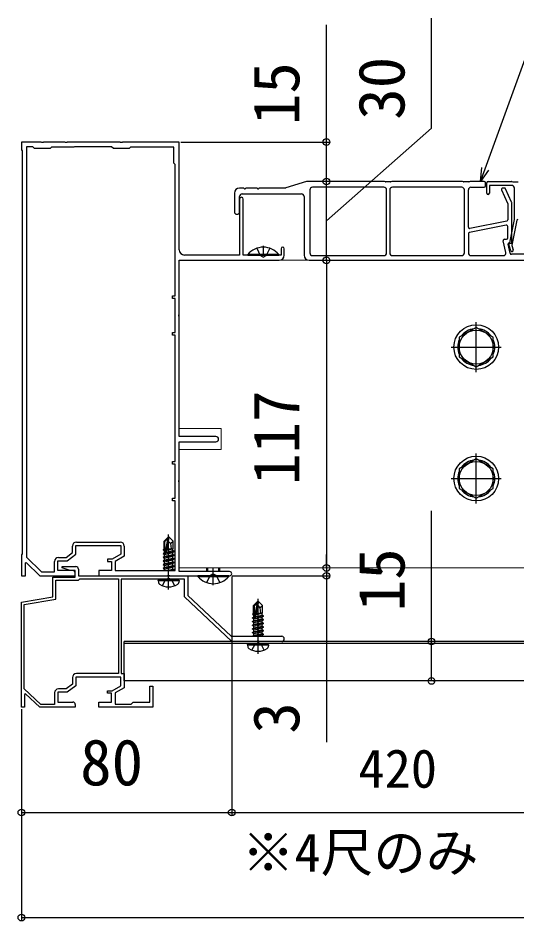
# Model space of a CAD drawing. Units: millimetres, scale not verified. Extents: x -1050 to 1050, y -1566 to 1557.
# Drawn here: x -451.3 to -261.5, y 182.5 to 526 of the extents above; entities that cross this region are included whole.
import ezdxf
from ezdxf.enums import TextEntityAlignment as Align

# ---------------------------------------------------------------- set-up
doc = ezdxf.new("R2010")
doc.units = ezdxf.units.MM
doc.header["$LTSCALE"] = 8
for name, color, linetype in [('0-3_YKK_11', 7, 'Continuous'), ('0-5_YKK_13', 4, 'Continuous'), ('0-6_YKK_D', 6, 'Continuous')]:
    doc.layers.add(name, color=color, linetype=linetype)
doc.layers.add('0-4_YKK_12', color=2, linetype='Continuous', lineweight=18)
doc.styles.add('ＭＳ ゴシック', font='')
doc.styles.get('ＭＳ ゴシック').set_extended_font_data('MS Gothic')

msp = doc.modelspace()

# ---------------------------------------------------------------- linework, layer by layer
at = {"layer": '0-3_YKK_11'}
for p, q in [((-350, 435.8), (-350, 438.2)), ((-429.1, 326.6), (-412.4, 326.6)), ((-428.3, 316.3), (-428.3, 313.8))]:
    msp.add_line(p, q, dxfattribs=at)
for points in [[(-390, 437.8), (-390, 478.8), (-411.542, 478.8), (-411.725, 478.68), (-412.275, 478.68), (-412.458, 478.8), (-432.542, 478.8), (-432.725, 478.68), (-433.275, 478.68), (-433.458, 478.8), (-441.542, 478.8), (-441.725, 478.68), (-442.275, 478.68), (-442.458, 478.8), (-450, 478.8), (-450, 475.8), (-449.7, 475.5)], [(-449.7, 475.5), (-449.7, 322.1), (-450, 321.8), (-450, 313.8), (-448.5, 313.8), (-448.5, 318.7), (-448.132, 318.854), (-443, 313.8), (-429.5, 313.8), (-429.5, 314.8)], [(-448.1, 477), (-448.1, 320.928), (-442.385, 315.3), (-437.4, 315.3), (-437.4, 319.3)], [(-410.9, 325.1), (-410.9, 321.246), (-414.4, 319.246), (-414.4, 315.8), (-391.5, 315.8), (-391.5, 342.3), (-392.5, 342.3), (-392.5, 343.3), (-391.5, 343.3), (-391.5, 356.3), (-392.5, 356.3), (-392.5, 357.3), (-391.5, 357.3), (-391.5, 405.3), (-392.5, 405.3), (-392.5, 406.3), (-391.5, 406.3), (-391.5, 419.3), (-392.5, 419.3), (-392.5, 420.3), (-391.5, 420.3), (-391.5, 470.3), (-392, 470.8), (-392, 476.8), (-408.5, 476.8), (-409, 476.3), (-415, 476.3), (-415.7, 477), (-429.8, 477), (-430, 476.8), (-438.5, 476.8), (-439, 476.3), (-445, 476.3), (-445.7, 477), (-448.1, 477)], [(-367, 457.1), (-367, 435.8), (-388, 435.8)], [(-351.2, 438.2), (-351.2, 435.8), (-357.542, 435.8), (-357.725, 435.68), (-358.275, 435.68), (-358.458, 435.8), (-365.6, 435.8), (-365.6, 457.1)], [(-376, 366.8), (-390, 366.8), (-390, 412.342), (-390.12, 412.525), (-390.12, 413.075), (-390, 413.258), (-390, 433.8), (-352, 433.8)], [(-370.8, 315.4), (-390, 315.4), (-390, 349.342), (-390.12, 349.525), (-390.12, 350.075), (-390, 350.258), (-390, 364.8), (-376, 364.8)], [(-430.5, 315.8), (-436.1, 315.8), (-436.1, 319.5), (-432.6, 319.5), (-429.3, 322), (-429.3, 325.3), (-412.2, 325.3), (-412.2, 322), (-415.525, 320.1), (-417.2, 320.1), (-417.2, 319.2), (-415.7, 319.2), (-415.7, 315.8), (-420.5, 315.8), (-420.5, 313.8), (-394.458, 313.8), (-394.275, 313.92), (-393.725, 313.92), (-393.542, 313.8), (-377.458, 313.8), (-377.275, 313.92), (-376.725, 313.92), (-376.542, 313.8), (-370.8, 313.8)], [(-435.9, 320.8), (-433.037, 320.8), (-430.6, 322.646), (-430.6, 325.1)], [(-429.5, 264.8), (-429.5, 263.8), (-443, 263.8), (-448.44, 268.854), (-448.8, 268.696), (-448.8, 263.8), (-450, 263.8), (-450, 303.8), (-438, 305.8), (-438, 313.3), (-429.5, 313.3), (-429.5, 315.8), (-431.5, 315.8), (-434.533, 316.793), (-434.452, 317.3), (-429.3, 317.3)], [(-437.4, 269.3), (-437.4, 264.9), (-442.568, 264.9), (-448.9, 270.783), (-448.9, 302.868), (-436.9, 304.868), (-436.9, 312.2), (-428.3, 312.2), (-427.8, 312.7), (-413.1, 312.7)], [(-351, 288.8), (-359.542, 288.8), (-359.725, 288.92), (-360.275, 288.92), (-360.458, 288.8), (-370, 288.8), (-388, 305.8), (-388, 312.5), (-393.542, 312.5), (-393.725, 312.62), (-394.275, 312.62), (-394.458, 312.5), (-412, 312.5), (-412, 276.6), (-410.9, 276.6), (-410.9, 271.246), (-414.4, 269.246), (-414.4, 265), (-408.3, 265), (-407.5, 265.8), (-401.2, 265.8), (-401.2, 271.8), (-400, 271.8), (-400, 263.8), (-420.5, 263.8), (-420.5, 265.8), (-415.7, 265.8), (-415.7, 269.2), (-417.2, 269.2), (-417.2, 270.1), (-415.525, 270.1), (-412.2, 272), (-412.2, 275.3), (-429.3, 275.3), (-429.3, 272), (-432.6, 269.5), (-436.1, 269.5), (-436.1, 265.8), (-430.5, 265.8)], [(-413.1, 312.7), (-413.1, 276.6), (-429.1, 276.6)], [(-428.3, 313.8), (-386.7, 313.8), (-386.7, 306.36), (-370.224, 290.8), (-351, 290.8)], [(-430.6, 275.1), (-430.6, 272.646), (-433.037, 270.8), (-435.9, 270.8)]]:
    msp.add_lwpolyline(points, dxfattribs=at)
for centre, radius, start, end in [((-366.3, 457.1), 0.7, 90.00001, 179.99999), ((-366.3, 457.1), 0.7, 0.00001, 89.99999), ((-388, 437.8), 2, 180.00001, 269.99999), ((-350.6, 438.2), 0.6, 90.00001, 179.99999), ((-350.6, 438.2), 0.6, 0.00001, 89.99999), ((-352, 435.8), 2, 270.00001, 359.99999), ((-376, 365.8), 1, 0.00001, 89.99999), ((-376, 365.8), 1, 270.00001, 359.99999), ((-429.1, 325.1), 1.5, 90.00001, 179.99999), ((-412.4, 325.1), 1.5, 0.00001, 89.99999), ((-435.9, 319.3), 1.5, 90.00001, 179.99999), ((-429.3, 316.3), 1, 0.00001, 89.99999), ((-430.5, 314.8), 1, 0.00001, 89.99999), ((-370.8, 314.6), 0.8, 0.00001, 89.99999), ((-370.8, 314.6), 0.8, 270.00001, 359.99999), ((-351, 289.8), 1, 0.00001, 89.99999), ((-351, 289.8), 1, 270.00001, 359.99999), ((-429.1, 275.1), 1.5, 90.00001, 179.99999), ((-435.9, 269.3), 1.5, 90.00001, 179.99999), ((-430.5, 264.8), 1, 0.00001, 89.99999)]:
    msp.add_arc(centre, radius, start, end, dxfattribs=at)
at = {"layer": '0-4_YKK_12'}
for p, q in [((75, 433.8), (-390, 433.8)), ((-390, 433.8), (-390, 369.8)), ((-390, 369.8), (-374, 369.8)), ((-374, 361.8), (-374, 369.8)), ((-390, 361.8), (-390, 316.8)), ((-390, 361.8), (-374, 361.8)), ((75, 316.8), (-390, 316.8))]:
    msp.add_line(p, q, dxfattribs=at)
at = {"layer": '0-5_YKK_13'}
for p, q in [((-341.573, 463.777), (-349.427, 461.323)), ((-312.073, 463.8), (-341.424, 463.8)), ((-311.57, 463.671), (-311.93, 463.779)), ((-309.573, 463.65), (-311.427, 463.65)), ((-309.07, 463.779), (-309.43, 463.671)), ((-282.323, 463.8), (-308.927, 463.8)), ((-281.82, 463.671), (-282.18, 463.779)), ((-279.823, 463.65), (-281.677, 463.65)), ((-279.32, 463.779), (-279.68, 463.671)), ((-274, 463.8), (-279.177, 463.8)), ((-272.5, 463.8), (-263.573, 463.8)), ((-263.43, 463.779), (-263.07, 463.671)), ((-262.927, 463.65), (-261.073, 463.65)), ((-365.52, 461.3), (-367, 461.3)), ((-360.52, 461.3), (-364.48, 461.3)), ((-349.576, 461.3), (-359.48, 461.3)), ((-340.3, 460.6), (-340.3, 436.6)), ((-312.1, 461.6), (-339.3, 461.6)), ((-311.1, 436.6), (-311.1, 460.6)), ((-309.9, 460.6), (-309.9, 436.6)), ((-282.5, 461.6), (-308.9, 461.6)), ((-281.5, 436.6), (-281.5, 460.6)), ((-280, 446.41), (-280, 460.6)), ((-279, 461.6), (-274, 461.6)), ((-273.5, 462.1), (-273.5, 463.3)), ((-273, 459.3), (-273, 463.3)), ((-272, 462), (-272, 459.3)), ((-263.5, 462.3), (-271.7, 462.3)), ((-267.326, 460.593), (-265.045, 455.574)), ((-266.322, 461.3), (-266.871, 461.3)), ((-263.545, 455.899), (-265.867, 461.007)), ((-262.5, 449.33), (-262.5, 461.3)), ((-369, 459.3), (-369, 452.3)), ((-367, 452.3), (-367, 458.1)), ((-366, 459.1), (-343.5, 459.1)), ((-342.5, 458.1), (-342.5, 435.8)), ((-265, 455.367), (-265, 449.21)), ((-263.5, 440.6), (-263.5, 455.692)), ((-265.598, 447.151), (-279.598, 444.351)), ((-265.402, 448.72), (-279.402, 445.92)), ((-265, 442.3), (-265, 446.66)), ((-264.263, 440.483), (-262.506, 449.271)), ((-261.528, 449.059), (-263.421, 439.598)), ((-280, 443.86), (-280, 436.6)), ((-265.716, 436.832), (-266.752, 441.184)), ((-266.266, 441.8), (-265.5, 441.8)), ((-264.091, 436.484), (-264.912, 439.931)), ((-264.62, 440.3), (-263.8, 440.3)), ((-263.88, 437.462), (-264.586, 439.911)), ((-360.5, 438.383), (-359.145, 435.665)), ((-358, 439.3), (-358, 435.5)), ((-355.5, 438.383), (-356.855, 435.665)), ((-263.415, 439.456), (-262.92, 437.738)), ((-363.9, 436.048), (-363.9, 435.8)), ((-352.1, 436.048), (-363.9, 436.048)), ((-363.9, 435.8), (-352.1, 435.8)), ((-358, 435.056), (-359.145, 435.665)), ((-358, 435.056), (-356.855, 435.665)), ((-352.1, 436.048), (-352.1, 435.8)), ((-340.5, 433.8), (-144, 433.8)), ((-339.3, 435.6), (-312.1, 435.6)), ((-308.9, 435.6), (-282.5, 435.6)), ((-279, 435.6), (-266.689, 435.6)), ((-256.02, 436.1), (-263.605, 436.1)), ((-277, 391.3), (-277, 410.3)), ((-286.5, 400.8), (-267.5, 400.8)), ((-277, 341.3), (-277, 360.3)), ((-286.5, 350.8), (-267.5, 350.8)), ((-394.15, 328.5), (-395.7, 326.95)), ((-395.7, 323.981), (-395.7, 326.95)), ((-395.7, 326.95), (-395.4, 326.826)), ((-395.4, 326.826), (-394.15, 328.076)), ((-395.4, 322.548), (-395.4, 326.826)), ((-395.332, 322.377), (-394.15, 328.076)), ((-394.91, 322.493), (-394, 326.878)), ((-393.85, 328.5), (-394.15, 328.5)), ((-394.15, 328.076), (-394.15, 328.5)), ((-394, 308.6), (-394, 329.5)), ((-394, 326.878), (-394, 328.5)), ((-394, 326.878), (-393.85, 328.5)), ((-393.85, 328.5), (-392.3, 326.95)), ((-393.257, 326.147), (-392.3, 326.95)), ((-392.3, 324.1), (-392.3, 326.95)), ((-396, 323.808), (-395.7, 323.981)), ((-396, 323.808), (-395.4, 323.924)), ((-396, 323.592), (-396, 323.808)), ((-396, 323.592), (-395.4, 323.691)), ((-396, 323.592), (-395.55, 323.332)), ((-395.7, 324.1), (-395.4, 324.1)), ((-395.55, 323.332), (-395.397, 323.367)), ((-395.55, 322.668), (-395.55, 323.332)), ((-391.9, 322.95), (-394.926, 322.446)), ((-394.898, 322.55), (-391.9, 323.05)), ((-394.84, 322.828), (-392.45, 323.368)), ((-394.695, 323.525), (-392.45, 324.032)), ((-394.635, 323.817), (-392.917, 324.1)), ((-394.58, 324.084), (-394.496, 324.1)), ((-394.576, 324.1), (-392.3, 324.1)), ((-392.3, 324.1), (-392.45, 324.032)), ((-392.45, 323.368), (-392.45, 324.032)), ((-391.9, 323.05), (-392.45, 323.368)), ((-391.9, 322.95), (-392.45, 322.632)), ((-391.9, 322.95), (-391.9, 323.05)), ((-396.1, 322.35), (-395.387, 322.469)), ((-395.332, 322.378), (-396.1, 322.25)), ((-396.1, 322.25), (-396.1, 322.35)), ((-396.1, 322.25), (-395.55, 321.932)), ((-396.1, 320.95), (-391.9, 321.65)), ((-391.9, 321.55), (-396.1, 320.85)), ((-396.1, 320.85), (-396.1, 320.95)), ((-396.1, 320.85), (-395.55, 320.532)), ((-396.1, 319.55), (-391.9, 320.25)), ((-391.9, 320.15), (-396.1, 319.45)), ((-396.1, 319.45), (-396.1, 319.55)), ((-396.1, 319.45), (-395.55, 319.132)), ((-395.55, 321.932), (-392.45, 322.632)), ((-395.55, 321.268), (-395.55, 321.932)), ((-395.55, 320.532), (-392.45, 321.232)), ((-395.55, 319.868), (-395.55, 320.532)), ((-395.55, 319.132), (-392.45, 319.832)), ((-392.45, 321.968), (-392.45, 322.632)), ((-391.9, 321.65), (-392.45, 321.968)), ((-391.9, 321.55), (-392.45, 321.232)), ((-392.45, 320.568), (-392.45, 321.232)), ((-391.9, 320.25), (-392.45, 320.568)), ((-391.9, 320.15), (-392.45, 319.832)), ((-392.45, 319.168), (-392.45, 319.832)), ((-391.9, 321.55), (-391.9, 321.65)), ((-391.9, 320.15), (-391.9, 320.25)), ((-396.1, 318.15), (-391.9, 318.85)), ((-391.9, 318.75), (-396.1, 318.05)), ((-396.1, 318.05), (-396.1, 318.15)), ((-396.1, 318.05), (-395.55, 317.732)), ((-396.1, 316.75), (-391.9, 317.45)), ((-391.9, 317.35), (-396.1, 316.65)), ((-396.1, 316.65), (-396.1, 316.75)), ((-396.1, 316.65), (-395.55, 316.332)), ((-395.55, 318.468), (-395.55, 319.132)), ((-395.55, 317.732), (-392.45, 318.432)), ((-395.55, 317.068), (-395.55, 317.732)), ((-395.55, 316.332), (-392.45, 317.032)), ((-395.55, 315.8), (-395.55, 316.332)), ((-394.963, 315.8), (-392.45, 316.368)), ((-393.4, 315.8), (-391.9, 316.05)), ((-391.9, 318.85), (-392.45, 319.168)), ((-391.9, 318.75), (-392.45, 318.432)), ((-392.45, 317.768), (-392.45, 318.432)), ((-391.9, 317.45), (-392.45, 317.768)), ((-391.9, 317.35), (-392.45, 317.032)), ((-392.45, 316.368), (-392.45, 317.032)), ((-391.9, 316.05), (-392.45, 316.368)), ((-391.9, 318.75), (-391.9, 318.85)), ((-391.9, 317.35), (-391.9, 317.45)), ((-391.9, 315.95), (-391.9, 316.05)), ((-379.5, 315.4), (-379.5, 316.801)), ((-379.067, 315.4), (-379.067, 316.801)), ((-377, 310.3), (-377, 316.801)), ((-374.933, 315.4), (-374.933, 316.801)), ((-374.5, 315.4), (-374.5, 316.801)), ((-391.9, 315.95), (-392.8, 315.8)), ((-391.9, 315.95), (-392.16, 315.8)), ((-371.1, 313.8), (-382.9, 313.8)), ((-382.9, 313.552), (-382.9, 313.8)), ((-382.9, 313.552), (-371.1, 313.552)), ((-379.5, 311.217), (-378.145, 313.935)), ((-377, 314.544), (-378.145, 313.935)), ((-377, 314.544), (-375.855, 313.935)), ((-374.5, 311.217), (-375.855, 313.935)), ((-371.1, 313.552), (-371.1, 313.8)), ((-398, 312), (-397.912, 312.5)), ((-398, 312), (-397.859, 311.198)), ((-398, 312), (-390, 312)), ((-397.912, 312.5), (-390.088, 312.5)), ((-390, 312), (-390.141, 311.198)), ((-390, 312), (-390.088, 312.5)), ((-360.15, 304), (-361.7, 302.45)), ((-361.7, 299.481), (-361.7, 302.45)), ((-361.7, 302.45), (-361.4, 302.326)), ((-361.4, 302.326), (-360.15, 303.576)), ((-361.4, 298.048), (-361.4, 302.326)), ((-361.332, 297.877), (-360.15, 303.576)), ((-360.91, 297.993), (-360, 302.378)), ((-359.85, 304), (-360.15, 304)), ((-360.15, 303.576), (-360.15, 304)), ((-360, 284.1), (-360, 305)), ((-360, 302.378), (-360, 304)), ((-360, 302.378), (-359.85, 304)), ((-359.85, 304), (-358.3, 302.45)), ((-359.257, 301.647), (-358.3, 302.45)), ((-358.3, 299.6), (-358.3, 302.45)), ((-362, 299.308), (-361.7, 299.481)), ((-362, 299.308), (-361.4, 299.424)), ((-362, 299.092), (-362, 299.308)), ((-362, 299.092), (-361.4, 299.191)), ((-362, 299.092), (-361.55, 298.832)), ((-361.7, 299.6), (-361.4, 299.6)), ((-361.55, 298.832), (-361.397, 298.867)), ((-361.55, 298.168), (-361.55, 298.832)), ((-360.84, 298.328), (-358.45, 298.868)), ((-360.695, 299.025), (-358.45, 299.532)), ((-360.635, 299.317), (-358.917, 299.6)), ((-360.58, 299.584), (-360.496, 299.6)), ((-360.576, 299.6), (-358.3, 299.6)), ((-358.3, 299.6), (-358.45, 299.532)), ((-358.45, 298.868), (-358.45, 299.532)), ((-357.9, 298.55), (-358.45, 298.868)), ((-362.1, 297.85), (-361.387, 297.969)), ((-361.332, 297.878), (-362.1, 297.75)), ((-362.1, 297.75), (-362.1, 297.85)), ((-362.1, 297.75), (-361.55, 297.432)), ((-362.1, 296.45), (-357.9, 297.15)), ((-357.9, 297.05), (-362.1, 296.35)), ((-362.1, 296.35), (-362.1, 296.45)), ((-362.1, 296.35), (-361.55, 296.032)), ((-362.1, 295.05), (-357.9, 295.75)), ((-357.9, 295.65), (-362.1, 294.95)), ((-361.55, 297.432), (-358.45, 298.132)), ((-361.55, 296.768), (-361.55, 297.432)), ((-361.55, 296.032), (-358.45, 296.732)), ((-361.55, 295.368), (-361.55, 296.032)), ((-357.9, 298.45), (-360.926, 297.946)), ((-360.898, 298.05), (-357.9, 298.55)), ((-357.9, 298.45), (-358.45, 298.132)), ((-358.45, 297.468), (-358.45, 298.132)), ((-357.9, 297.15), (-358.45, 297.468)), ((-357.9, 297.05), (-358.45, 296.732)), ((-358.45, 296.068), (-358.45, 296.732)), ((-357.9, 295.75), (-358.45, 296.068)), ((-357.9, 295.65), (-358.45, 295.332)), ((-357.9, 298.45), (-357.9, 298.55)), ((-357.9, 297.05), (-357.9, 297.15)), ((-357.9, 295.65), (-357.9, 295.75)), ((-362.1, 294.95), (-362.1, 295.05)), ((-362.1, 294.95), (-361.55, 294.632)), ((-362.1, 293.65), (-357.9, 294.35)), ((-357.9, 294.25), (-362.1, 293.55)), ((-362.1, 293.55), (-362.1, 293.65)), ((-362.1, 293.55), (-361.55, 293.232)), ((-362.1, 292.25), (-357.9, 292.95)), ((-357.9, 292.85), (-362.1, 292.15)), ((-362.1, 292.15), (-362.1, 292.25)), ((-362.1, 292.15), (-361.55, 291.832)), ((-361.55, 294.632), (-358.45, 295.332)), ((-361.55, 293.968), (-361.55, 294.632)), ((-361.55, 293.232), (-358.45, 293.932)), ((-361.55, 292.568), (-361.55, 293.232)), ((-361.55, 291.832), (-358.45, 292.532)), ((-358.45, 294.668), (-358.45, 295.332)), ((-357.9, 294.35), (-358.45, 294.668)), ((-357.9, 294.25), (-358.45, 293.932)), ((-358.45, 293.268), (-358.45, 293.932)), ((-357.9, 292.95), (-358.45, 293.268)), ((-357.9, 292.85), (-358.45, 292.532)), ((-358.45, 291.868), (-358.45, 292.532)), ((-357.9, 294.25), (-357.9, 294.35)), ((-357.9, 292.85), (-357.9, 292.95)), ((-60.9, 288.8), (-410.9, 288.8)), ((-410.9, 273.8), (-410.9, 288.8)), ((-362.1, 290.85), (-357.9, 291.55)), ((-362.1, 290.8), (-362.1, 290.85)), ((-357.9, 291.45), (-361.8, 290.8)), ((-361.55, 291.168), (-361.55, 291.832)), ((-359.922, 290.8), (-358.45, 291.132)), ((-357.9, 291.55), (-358.45, 291.868)), ((-357.9, 291.45), (-358.45, 291.132)), ((-358.45, 290.8), (-358.45, 291.132)), ((-357.9, 291.45), (-357.9, 291.55)), ((-60.9, 288), (-410.9, 288)), ((-364, 287.5), (-363.912, 288)), ((-364, 287.5), (-363.859, 286.698)), ((-364, 287.5), (-356, 287.5)), ((-363.912, 288), (-356.088, 288)), ((-356, 287.5), (-356.141, 286.698)), ((-356, 287.5), (-356.088, 288)), ((-60.9, 273.8), (-410.9, 273.8))]:
    msp.add_line(p, q, dxfattribs=at)
for points in [[(-277, 408.306), (-283.5, 404.553), (-283.5, 397.047), (-277, 393.294), (-270.5, 397.047), (-270.5, 404.553)], [(-277, 358.306), (-283.5, 354.553), (-283.5, 347.047), (-277, 343.294), (-270.5, 347.047), (-270.5, 354.553)]]:
    msp.add_lwpolyline(points, close=True, dxfattribs=at)
for points in [[(-394, 326.878), (-393.257, 326.147), (-393.1, 324.1)], [(-396.1, 322.35), (-395.55, 322.668), (-395.4, 322.701)], [(-396.1, 320.95), (-395.55, 321.268), (-392.45, 321.968)], [(-396.1, 319.55), (-395.55, 319.868), (-392.45, 320.568)], [(-396.1, 318.15), (-395.55, 318.468), (-392.45, 319.168)], [(-396.1, 316.75), (-395.55, 317.068), (-392.45, 317.768)], [(-396.3, 310.021), (-395.145, 312.337), (-394, 312.946)], [(-391.7, 310.021), (-392.855, 312.337), (-394, 312.946)], [(-360, 302.378), (-359.257, 301.647), (-359.1, 299.6)], [(-362.1, 297.85), (-361.55, 298.168), (-361.4, 298.201)], [(-362.1, 296.45), (-361.55, 296.768), (-358.45, 297.468)], [(-362.1, 295.05), (-361.55, 295.368), (-358.45, 296.068)], [(-362.1, 293.65), (-361.55, 293.968), (-358.45, 294.668)], [(-362.1, 292.25), (-361.55, 292.568), (-358.45, 293.268)], [(-362.1, 290.85), (-361.55, 291.168), (-358.45, 291.868)], [(-362.3, 285.521), (-361.145, 287.837), (-360, 288.446)], [(-357.7, 285.521), (-358.855, 287.837), (-360, 288.446)]]:
    msp.add_lwpolyline(points, dxfattribs=at)
for centre, radius in [((-277, 400.8), 8.5), ((-277, 400.8), 6.5), ((-277, 350.8), 8.5), ((-277, 350.8), 6.5)]:
    msp.add_circle(centre, radius, dxfattribs=at)
for centre, radius, start, end in [((-341.424, 463.3), 0.5, 90, 107.35402), ((-312.073, 463.3), 0.5, 73.30076, 90), ((-311.427, 464.15), 0.5, 253.30076, 270), ((-309.573, 464.15), 0.5, 270, 286.69924), ((-308.927, 463.3), 0.5, 90, 106.69924), ((-282.323, 463.3), 0.5, 73.30076, 90), ((-281.677, 464.15), 0.5, 253.30076, 270), ((-279.823, 464.15), 0.5, 270, 286.69924), ((-279.177, 463.3), 0.5, 90, 106.69924), ((-274, 463.3), 0.5, 0, 90), ((-272.5, 463.3), 0.5, 90, 180), ((-263.573, 463.3), 0.5, 73.30076, 90), ((-262.927, 464.15), 0.5, 253.30076, 270), ((-367, 459.3), 2, 90, 180), ((-365.52, 461), 0.3, 30, 90), ((-365, 461.3), 0.3, 210, 330), ((-364.48, 461), 0.3, 90, 150), ((-360.52, 461), 0.3, 30, 90), ((-360, 461.3), 0.3, 210, 330), ((-359.48, 461), 0.3, 90, 150), ((-349.576, 461.8), 0.5, 270, 287.35402), ((-339.3, 460.6), 1, 90, 180), ((-312.1, 460.6), 1, 0, 90), ((-308.9, 460.6), 1, 90, 180), ((-282.5, 460.6), 1, 360, 90), ((-279, 460.6), 1, 90, 180), ((-274, 462.1), 0.5, 270, 0), ((-271.7, 462), 0.3, 90, 180), ((-266.871, 460.8), 0.5, 90, 204.44395), ((-266.322, 460.8), 0.5, 24.44395, 90), ((-263.5, 461.3), 1, 0, 90), ((-366, 458.1), 1, 90, 180), ((-343.5, 458.1), 1, 0, 90), ((-272.5, 459.3), 0.5, 180, 270), ((-272.5, 459.3), 0.5, 270, 0), ((-265.5, 455.367), 0.5, 0, 24.44395), ((-264, 455.692), 0.5, 0, 24.44395), ((-368, 452.3), 1, 180, 0), ((-265.5, 446.66), 0.5, 0, 101.30993), ((-265.5, 449.21), 0.5, 281.30993, 0), ((-262.8, 449.33), 0.3, 348.69007, 0), ((-261.234, 449), 0.3, 90, 168.69007), ((-279.5, 446.41), 0.5, 180, 281.30993), ((-279.5, 443.86), 0.5, 101.30993, 180), ((-266.266, 441.3), 0.5, 90, 193.3925), ((-265.5, 442.3), 0.5, 270, 0), ((-264.62, 440), 0.3, 90, 193.3925), ((-264.3, 440), 0.3, 114.827, 197.33887), ((-264.558, 440.542), 0.3, 296.01796, 348.69007), ((-263.8, 440.6), 0.3, 270, 0), ((-263.126, 439.539), 0.3, 168.69007, 196.079), ((-358, 431.1), 7.7, 39.98312, 140.01688), ((-339.3, 436.6), 1, 180, 270), ((-312.1, 436.6), 1, 270, 0), ((-308.9, 436.6), 1, 180, 270), ((-282.5, 436.6), 1, 270, 360), ((-279, 436.6), 1, 180, 270), ((-266.689, 436.6), 1, 270, 13.3925), ((-263.605, 436.6), 0.5, 193.3925, 270), ((-263.4, 437.6), 0.5, 196.079, 16.079), ((-340.5, 435.8), 2, 180, 270), ((-277, 400.8), 7.05, 97.21814, 142.78186), ((-277, 400.8), 7.05, 37.21814, 82.78186), ((-277, 400.8), 7.05, 157.21814, 202.78186), ((-277, 400.8), 7.05, 337.21814, 22.78186), ((-277, 400.8), 7.05, 217.21814, 262.78186), ((-277, 400.8), 7.05, 277.21814, 322.78186), ((-277, 350.8), 7.05, 97.21814, 142.78186), ((-277, 350.8), 7.05, 37.21814, 82.78186), ((-277, 350.8), 7.05, 157.21814, 202.78186), ((-277, 350.8), 7.05, 337.21814, 22.78186), ((-277, 350.8), 7.05, 217.21814, 262.78186), ((-277, 350.8), 7.05, 277.21814, 322.78186), ((-395.152, 322.548), 0.248, 180, 347.19096), ((-377, 318.5), 7.7, 219.98312, 320.01688), ((-396.972, 311.354), 0.9, 190, 237.94412), ((-394, 316.1), 6.5, 237.94412, 302.05588), ((-391.028, 311.354), 0.9, 302.05588, 350), ((-361.152, 298.048), 0.248, 180, 347.19096), ((-362.972, 286.854), 0.9, 190, 237.94412), ((-360, 291.6), 6.5, 237.94412, 302.05588), ((-357.028, 286.854), 0.9, 302.05588, 350)]:
    msp.add_arc(centre, radius, start, end, dxfattribs=at)
at = {"layer": '0-6_YKK_D'}
for p, q in [((-389.3, 478.8), (-333, 478.8)), ((-334, 433.8), (-334, 463.801)), ((-334, 433.8), (-334, 316.8)), ((-334, 316.8), (-334, 321.9)), ((-334, 316.8), (-334, 313.8)), ((-370, 313.6), (-370, 222.8)), ((-370, 313.6), (-370, 222.8)), ((-369.8, 313.8), (-333, 313.8)), ((-334, 313.8), (-334, 250.533)), ((-293.406, 273.8), (-293, 273.8)), ((-450, 263.1), (-450, 222.8)), ((-450, 263.1), (-450, 182.8)), ((-450, 223.8), (-370, 223.8)), ((-370, 223.8), (-230, 223.8)), ((-450, 183.8), (115, 183.8))]:
    msp.add_line(p, q, dxfattribs=at)
for points in [[(-334, 448.801), (-294, 484.044), (-294, 525.953)], [(-334, 463.8), (-334, 478.8), (-334, 523.355)], [(-275.316, 463.8), (-273.572, 468.592), (-255.298, 518.8), (-123.388, 518.8)], [(-272.288, 468.125), (-275.316, 463.8), (-274.856, 469.06)], [(-294, 273.8), (-294, 288.8), (-294, 338.455)]]:
    msp.add_lwpolyline(points, dxfattribs=at)
for centre in [(-334, 478.8), (-334, 463.801), (-334, 463.8), (-334, 433.8), (-334, 433.8), (-334, 316.8), (-334, 316.8), (-334, 313.8), (-294, 288.8), (-294, 273.8), (-450, 223.8), (-370, 223.8), (-370, 223.8), (-450, 183.8)]:
    msp.add_circle(centre, 1.275, dxfattribs=at)

# ---------------------------------------------------------------- texts
at = {"layer": '0-6_YKK_D', "style": 'ＭＳ ゴシック'}
for s, p in [('30', (-299, 487.271)), ('15', (-339, 485.218)), ('117', (-339, 348.368)), ('15', (-299, 300.318)), ('3', (-339, 253.761))]:
    msp.add_text(s, height=17.6, rotation=90, dxfattribs=at).set_placement(p, align=Align.BOTTOM_LEFT)
for s, height, p in [('80', 17.6, (-427.659, 228.8)), ('420', 14.66, (-321.818, 228.8)), ('※4尺のみ', 14.66, (-366.136, 196.868))]:
    msp.add_text(s, height=height, dxfattribs=at).set_placement(p, align=Align.BOTTOM_LEFT)

doc.saveas('drawing.dxf')
